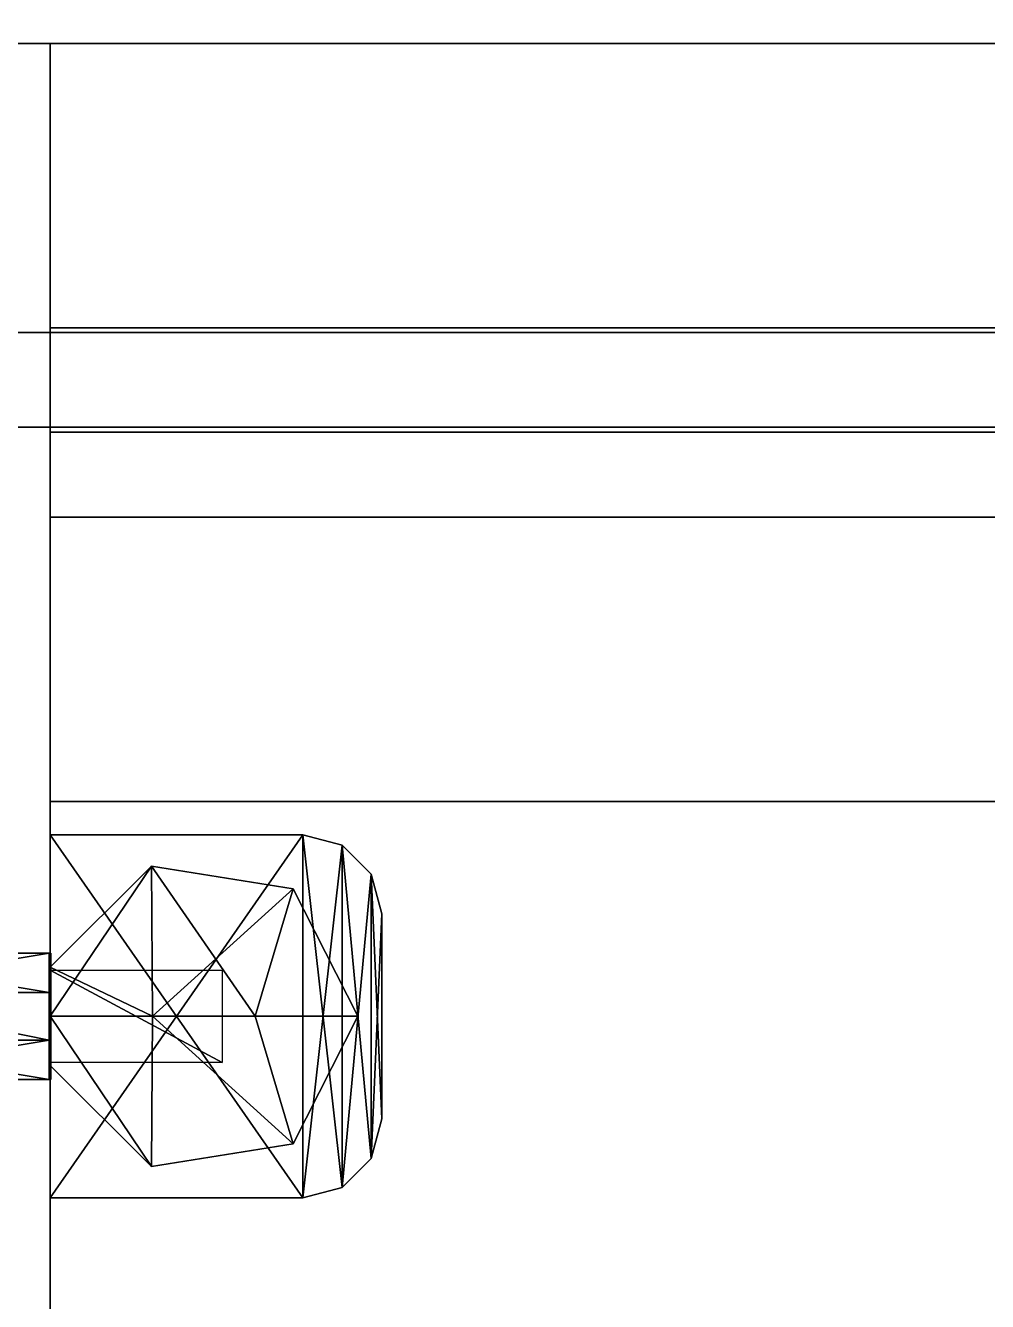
# Model space of a CAD drawing. Extents: x -100 to 2892, y -123 to 2616.
# Drawn here: x 475.4 to 536.4, y 2416.3 to 2497.1 of the extents above; entities that cross this region are included whole.
import ezdxf

# ---------------------------------------------------------------- set-up
doc = ezdxf.new("R2010")
doc.units = 0
for name, color, linetype in [('LAYER0', 7, 'CONTINUOUS'), ('LAYER100', 7, 'CONTINUOUS'), ('LAYER102', 7, 'CONTINUOUS'), ('LAYER103', 7, 'CONTINUOUS'), ('LAYER110', 7, 'CONTINUOUS'), ('LAYER111', 254, 'CONTINUOUS'), ('LAYER117', 7, 'CONTINUOUS'), ('LAYER124', 7, 'CONTINUOUS'), ('LAYER125', 254, 'CONTINUOUS'), ('LAYER90', 7, 'CONTINUOUS'), ('LAYER92', 7, 'CONTINUOUS'), ('LAYER96', 7, 'CONTINUOUS'), ('LAYER97', 7, 'CONTINUOUS')]:
    doc.layers.add(name, color=color, linetype=linetype)

msp = doc.modelspace()

# ---------------------------------------------------------------- linework, layer by layer
at = {"layer": 'LAYER0', "invisible_edges": 1}
for points in [[(2892.49, 2616, -5), (-100, -100.32, -5), (-100, 2616, -5), (2892.49, 2616, -5)], [(-100, -100.32, -5), (2892.49, 2616, -5), (2892.49, -100.32, -5), (-100, -100.32, -5)], [(2892.49, -100.32), (-100, 2616), (-100, -100.32), (2892.49, -100.32)], [(-100, 2616), (2892.49, -100.32), (2892.49, 2616), (-100, 2616)]]:
    msp.add_3dface(points, dxfattribs=at)
at = {"layer": 'LAYER100', "invisible_edges": 1}
for points in [[(1268, 2477.7, 94), (473, 2471.7, 94), (473, 2477.7, 94), (1268, 2477.7, 94)], [(473, 2471.7, 94), (1268, 2477.7, 94), (1268, 2471.7, 94), (473, 2471.7, 94)], [(1268, 2471.7, 2525), (473, 2477.7, 2525), (473, 2471.7, 2525), (1268, 2471.7, 2525)], [(473, 2477.7, 2525), (1268, 2471.7, 2525), (1268, 2477.7, 2525), (473, 2477.7, 2525)], [(473, 2477.7, 2525), (1268, 2477.7, 94), (473, 2477.7, 94), (473, 2477.7, 2525)], [(1268, 2477.7, 94), (473, 2477.7, 2525), (1268, 2477.7, 2525), (1268, 2477.7, 94)], [(1268, 2471.7, 2525), (473, 2471.7, 94), (1268, 2471.7, 94), (1268, 2471.7, 2525)], [(473, 2471.7, 94), (1268, 2471.7, 2525), (473, 2471.7, 2525), (473, 2471.7, 94)]]:
    msp.add_3dface(points, dxfattribs=at)
at = {"layer": 'LAYER102', "invisible_edges": 1}
for points in [[(1264, 2496, 1369.5), (477, 2496, 1249.5), (477, 2496, 1369.5), (1264, 2496, 1369.5)], [(477, 2496, 1249.5), (1264, 2496, 1369.5), (1264, 2496, 1249.5), (477, 2496, 1249.5)], [(477, 2478, 1369.5), (477, 2496, 1249.5), (477, 2478, 1249.5), (477, 2478, 1369.5)], [(477, 2496, 1249.5), (477, 2478, 1369.5), (477, 2496, 1369.5), (477, 2496, 1249.5)], [(1264, 2478, 1249.5), (477, 2496, 1249.5), (1264, 2496, 1249.5), (1264, 2478, 1249.5)], [(477, 2496, 1249.5), (1264, 2478, 1249.5), (477, 2478, 1249.5), (477, 2496, 1249.5)], [(477, 2478, 1369.5), (1264, 2496, 1369.5), (477, 2496, 1369.5), (477, 2478, 1369.5)], [(1264, 2496, 1369.5), (477, 2478, 1369.5), (1264, 2478, 1369.5), (1264, 2496, 1369.5)], [(1264, 2478, 1249.5), (477, 2478, 1369.5), (477, 2478, 1249.5), (1264, 2478, 1249.5)], [(477, 2478, 1369.5), (1264, 2478, 1249.5), (1264, 2478, 1369.5), (477, 2478, 1369.5)]]:
    msp.add_3dface(points, dxfattribs=at)
at = {"layer": 'LAYER103', "invisible_edges": 1}
for points in [[(477, 2471.4, 866), (1264, 1996, 866), (1264, 2471.4, 866), (477, 2471.4, 866)], [(1264, 1996, 866), (477, 2471.4, 866), (477, 1996, 866), (1264, 1996, 866)], [(477, 2471.4, 866), (477, 1996, 848), (477, 1996, 866), (477, 2471.4, 866)], [(477, 1996, 848), (477, 2471.4, 866), (477, 2471.4, 848), (477, 1996, 848)], [(1264, 2471.4, 848), (477, 2471.4, 866), (1264, 2471.4, 866), (1264, 2471.4, 848)], [(477, 2471.4, 866), (1264, 2471.4, 848), (477, 2471.4, 848), (477, 2471.4, 866)], [(477, 1996, 848), (1264, 2471.4, 848), (1264, 1996, 848), (477, 1996, 848)], [(1264, 2471.4, 848), (477, 1996, 848), (477, 2471.4, 848), (1264, 2471.4, 848)]]:
    msp.add_3dface(points, dxfattribs=at)
at = {"layer": 'LAYER110'}
for points in [[(477, 2445.9, 846.01), (493, 2422.9, 846.01), (477, 2422.9, 846.01), (477, 2445.9, 846.01)], [(493, 2445.9, 846.01), (493, 2422.9, 846.01), (477, 2445.9, 846.01), (493, 2445.9, 846.01)], [(477, 2445.9, 848), (493, 2422.9, 848), (477, 2422.9, 848), (477, 2445.9, 848)], [(493, 2445.9, 848), (493, 2422.9, 848), (477, 2445.9, 848), (493, 2445.9, 848)], [(493, 2445.9, 848), (477, 2445.9, 846.01), (493, 2445.9, 846.01), (493, 2445.9, 848)], [(477, 2445.9, 848), (477, 2445.9, 846.01), (493, 2445.9, 848), (477, 2445.9, 848)], [(477, 2422.9, 846.01), (477, 2445.9, 848), (477, 2445.9, 846.01), (477, 2422.9, 846.01)], [(477, 2422.9, 848), (477, 2445.9, 848), (477, 2422.9, 846.01), (477, 2422.9, 848)], [(493, 2422.9, 846.01), (477, 2445.9, 846.01), (493, 2445.9, 846.01), (493, 2422.9, 846.01)], [(477, 2422.9, 846.01), (477, 2445.9, 846.01), (493, 2422.9, 846.01), (477, 2422.9, 846.01)], [(477, 2445.9, 846.01), (493, 2445.9, 848), (493, 2445.9, 846.01), (477, 2445.9, 846.01)], [(477, 2445.9, 848), (493, 2445.9, 848), (477, 2445.9, 846.01), (477, 2445.9, 848)], [(477, 2445.9, 846.01), (477, 2422.9, 848), (477, 2422.9, 846.01), (477, 2445.9, 846.01)], [(477, 2445.9, 848), (477, 2422.9, 848), (477, 2445.9, 846.01), (477, 2445.9, 848)], [(493, 2445.9, 848), (477, 2422.9, 848), (493, 2422.9, 848), (493, 2445.9, 848)], [(477, 2445.9, 848), (477, 2422.9, 848), (493, 2445.9, 848), (477, 2445.9, 848)], [(495.5, 2445.23, 846.01), (493, 2445.9, 848), (495.5, 2445.23, 848), (495.5, 2445.23, 846.01)], [(493, 2445.9, 846.01), (493, 2445.9, 848), (495.5, 2445.23, 846.01), (493, 2445.9, 846.01)], [(493, 2445.9, 846.01), (495.5, 2445.23, 846.01), (493, 2422.9, 846.01), (493, 2445.9, 846.01)], [(493, 2445.9, 848), (493, 2422.9, 848), (495.5, 2445.23, 848), (493, 2445.9, 848)], [(495.5, 2423.57, 846.01), (493, 2445.9, 846.01), (493, 2422.9, 846.01), (495.5, 2423.57, 846.01)], [(495.5, 2445.23, 846.01), (493, 2445.9, 846.01), (495.5, 2423.57, 846.01), (495.5, 2445.23, 846.01)], [(495.5, 2423.57, 848), (493, 2445.9, 848), (493, 2422.9, 848), (495.5, 2423.57, 848)], [(495.5, 2445.23, 848), (493, 2445.9, 848), (495.5, 2423.57, 848), (495.5, 2445.23, 848)], [(493, 2445.9, 846.01), (495.5, 2445.23, 848), (495.5, 2445.23, 846.01), (493, 2445.9, 846.01)], [(493, 2445.9, 848), (495.5, 2445.23, 848), (493, 2445.9, 846.01), (493, 2445.9, 848)], [(493, 2422.9, 846.01), (495.5, 2445.23, 846.01), (495.5, 2423.57, 846.01), (493, 2422.9, 846.01)], [(495.5, 2445.23, 848), (493, 2422.9, 848), (495.5, 2423.57, 848), (495.5, 2445.23, 848)], [(497.3301, 2443.4, 846.01), (495.5, 2445.23, 848), (497.3301, 2443.4, 848), (497.3301, 2443.4, 846.01)], [(495.5, 2445.23, 846.01), (495.5, 2445.23, 848), (497.3301, 2443.4, 846.01), (495.5, 2445.23, 846.01)], [(497.3301, 2425.4, 846.01), (495.5, 2445.23, 846.01), (497.3301, 2443.4, 846.01), (497.3301, 2425.4, 846.01)], [(495.5, 2423.57, 846.01), (495.5, 2445.23, 846.01), (497.3301, 2425.4, 846.01), (495.5, 2423.57, 846.01)], [(495.5, 2445.23, 848), (495.5, 2423.57, 848), (497.3301, 2443.4, 848), (495.5, 2445.23, 848)], [(497.3301, 2425.4, 846.01), (495.5, 2445.23, 846.01), (495.5, 2423.57, 846.01), (497.3301, 2425.4, 846.01)], [(497.3301, 2443.4, 846.01), (495.5, 2445.23, 846.01), (497.3301, 2425.4, 846.01), (497.3301, 2443.4, 846.01)], [(497.3301, 2425.4, 848), (495.5, 2445.23, 848), (495.5, 2423.57, 848), (497.3301, 2425.4, 848)], [(497.3301, 2443.4, 848), (495.5, 2445.23, 848), (497.3301, 2425.4, 848), (497.3301, 2443.4, 848)], [(495.5, 2445.23, 846.01), (497.3301, 2443.4, 848), (497.3301, 2443.4, 846.01), (495.5, 2445.23, 846.01)], [(495.5, 2445.23, 848), (497.3301, 2443.4, 848), (495.5, 2445.23, 846.01), (495.5, 2445.23, 848)], [(477, 2437.522, 862), (483.5, 2434.4, 862), (483.4314, 2443.917, 862), (477, 2437.522, 862)], [(483.4314, 2443.917, 848), (477, 2437.522, 862), (483.4314, 2443.917, 862), (483.4314, 2443.917, 848)], [(477, 2437.522, 848), (477, 2437.522, 862), (483.4314, 2443.917, 848), (477, 2437.522, 848)], [(483.4314, 2443.917, 848), (477, 2437.522, 862), (477, 2437.522, 848), (483.4314, 2443.917, 848)], [(483.4314, 2443.917, 862), (477, 2437.522, 862), (483.4314, 2443.917, 848), (483.4314, 2443.917, 862)], [(477, 2434.4, 862), (483.4314, 2443.917, 862), (483.5, 2434.4, 862), (477, 2434.4, 862)], [(477, 2437.522, 862), (483.4314, 2443.917, 862), (477, 2434.4, 862), (477, 2437.522, 862)], [(483.4314, 2443.917, 862), (490, 2434.4, 862), (492.387, 2442.483, 862), (483.4314, 2443.917, 862)], [(483.5, 2434.4, 862), (490, 2434.4, 862), (483.4314, 2443.917, 862), (483.5, 2434.4, 862)], [(492.387, 2442.483, 848), (483.4314, 2443.917, 862), (492.387, 2442.483, 862), (492.387, 2442.483, 848)], [(483.4314, 2443.917, 848), (483.4314, 2443.917, 862), (492.387, 2442.483, 848), (483.4314, 2443.917, 848)], [(492.387, 2442.483, 848), (483.4314, 2443.917, 862), (483.4314, 2443.917, 848), (492.387, 2442.483, 848)], [(492.387, 2442.483, 862), (483.4314, 2443.917, 862), (492.387, 2442.483, 848), (492.387, 2442.483, 862)], [(483.4314, 2443.917, 862), (492.387, 2442.483, 862), (483.5, 2434.4, 862), (483.4314, 2443.917, 862)], [(497.3301, 2443.4, 848), (495.5, 2423.57, 848), (497.3301, 2425.4, 848), (497.3301, 2443.4, 848)], [(498, 2440.9, 846.01), (497.3301, 2443.4, 848), (498, 2440.9, 848), (498, 2440.9, 846.01)], [(497.3301, 2443.4, 846.01), (497.3301, 2443.4, 848), (498, 2440.9, 846.01), (497.3301, 2443.4, 846.01)], [(498, 2427.9, 846.01), (497.3301, 2443.4, 846.01), (498, 2440.9, 846.01), (498, 2427.9, 846.01)], [(497.3301, 2425.4, 846.01), (497.3301, 2443.4, 846.01), (498, 2427.9, 846.01), (497.3301, 2425.4, 846.01)], [(497.3301, 2443.4, 848), (497.3301, 2425.4, 848), (498, 2440.9, 848), (497.3301, 2443.4, 848)], [(498, 2427.9, 846.01), (497.3301, 2443.4, 846.01), (497.3301, 2425.4, 846.01), (498, 2427.9, 846.01)], [(498, 2440.9, 846.01), (497.3301, 2443.4, 846.01), (498, 2427.9, 846.01), (498, 2440.9, 846.01)], [(498, 2427.9, 848), (497.3301, 2443.4, 848), (497.3301, 2425.4, 848), (498, 2427.9, 848)], [(498, 2440.9, 848), (497.3301, 2443.4, 848), (498, 2427.9, 848), (498, 2440.9, 848)], [(497.3301, 2443.4, 846.01), (498, 2440.9, 848), (498, 2440.9, 846.01), (497.3301, 2443.4, 846.01)], [(497.3301, 2443.4, 848), (498, 2440.9, 848), (497.3301, 2443.4, 846.01), (497.3301, 2443.4, 848)], [(483.5, 2434.4, 862), (492.387, 2442.483, 862), (490, 2434.4, 862), (483.5, 2434.4, 862)], [(492.387, 2442.483, 862), (490, 2434.4, 862), (496.5, 2434.4, 862), (492.387, 2442.483, 862)], [(492.387, 2442.483, 862), (496.5, 2434.4, 862), (490, 2434.4, 862), (492.387, 2442.483, 862)], [(496.5, 2434.4, 848), (492.387, 2442.483, 862), (496.5, 2434.4, 862), (496.5, 2434.4, 848)], [(492.387, 2442.483, 848), (492.387, 2442.483, 862), (496.5, 2434.4, 848), (492.387, 2442.483, 848)], [(496.5, 2434.4, 848), (492.387, 2442.483, 862), (492.387, 2442.483, 848), (496.5, 2434.4, 848)], [(496.5, 2434.4, 862), (492.387, 2442.483, 862), (496.5, 2434.4, 848), (496.5, 2434.4, 862)], [(498, 2440.9, 848), (497.3301, 2425.4, 848), (498, 2427.9, 848), (498, 2440.9, 848)], [(498, 2440.9, 848), (498, 2427.9, 846.01), (498, 2427.9, 848), (498, 2440.9, 848)], [(498, 2440.9, 846.01), (498, 2427.9, 846.01), (498, 2440.9, 848), (498, 2440.9, 846.01)], [(498, 2440.9, 846.01), (498, 2427.9, 848), (498, 2427.9, 846.01), (498, 2440.9, 846.01)], [(498, 2440.9, 848), (498, 2427.9, 848), (498, 2440.9, 846.01), (498, 2440.9, 848)], [(477, 2431.277, 862), (477, 2437.522, 848), (477, 2431.277, 848), (477, 2431.277, 862)], [(477, 2437.522, 862), (477, 2437.522, 848), (477, 2431.277, 862), (477, 2437.522, 862)], [(477, 2434.4, 862), (483.5, 2434.4, 862), (477, 2437.522, 862), (477, 2434.4, 862)], [(477, 2437.522, 848), (477, 2431.277, 862), (477, 2431.277, 848), (477, 2437.522, 848)], [(477, 2437.522, 862), (477, 2431.277, 862), (477, 2437.522, 848), (477, 2437.522, 862)], [(487.9084, 2431.48, 846), (477, 2437.32, 846), (487.9084, 2437.32, 846), (487.9084, 2431.48, 846)], [(477, 2431.48, 846), (477, 2437.32, 846), (487.9084, 2431.48, 846), (477, 2431.48, 846)], [(477, 2434.4, 862), (483.4314, 2424.882, 862), (483.5, 2434.4, 862), (477, 2434.4, 862)], [(477, 2431.277, 862), (483.4314, 2424.882, 862), (477, 2434.4, 862), (477, 2431.277, 862)], [(477, 2434.4, 862), (483.4314, 2424.882, 862), (483.5, 2434.4, 862), (477, 2434.4, 862)], [(477, 2431.277, 862), (483.4314, 2424.882, 862), (477, 2434.4, 862), (477, 2431.277, 862)], [(483.4314, 2424.882, 862), (492.387, 2426.316, 862), (483.5, 2434.4, 862), (483.4314, 2424.882, 862)], [(483.4314, 2424.882, 862), (492.387, 2426.316, 862), (483.5, 2434.4, 862), (483.4314, 2424.882, 862)], [(483.5, 2434.4, 862), (492.387, 2426.316, 862), (490, 2434.4, 862), (483.5, 2434.4, 862)], [(483.5, 2434.4, 862), (492.387, 2426.316, 862), (490, 2434.4, 862), (483.5, 2434.4, 862)], [(490, 2434.4, 862), (492.387, 2426.316, 862), (496.5, 2434.4, 862), (490, 2434.4, 862)], [(492.387, 2426.316, 862), (496.5, 2434.4, 862), (490, 2434.4, 862), (492.387, 2426.316, 862)], [(496.5, 2434.4, 862), (492.387, 2426.316, 848), (496.5, 2434.4, 848), (496.5, 2434.4, 862)], [(492.387, 2426.316, 862), (492.387, 2426.316, 848), (496.5, 2434.4, 862), (492.387, 2426.316, 862)], [(492.387, 2426.316, 848), (496.5, 2434.4, 862), (496.5, 2434.4, 848), (492.387, 2426.316, 848)], [(492.387, 2426.316, 862), (496.5, 2434.4, 862), (492.387, 2426.316, 848), (492.387, 2426.316, 862)], [(483.4314, 2424.882, 848), (477, 2431.277, 862), (477, 2431.277, 848), (483.4314, 2424.882, 848)], [(483.4314, 2424.882, 862), (477, 2431.277, 862), (483.4314, 2424.882, 848), (483.4314, 2424.882, 862)], [(477, 2431.277, 848), (483.4314, 2424.882, 862), (483.4314, 2424.882, 848), (477, 2431.277, 848)], [(477, 2431.277, 862), (483.4314, 2424.882, 862), (477, 2431.277, 848), (477, 2431.277, 862)], [(498, 2427.9, 848), (497.3301, 2425.4, 846.01), (498, 2427.9, 846.01), (498, 2427.9, 848)], [(497.3301, 2425.4, 848), (497.3301, 2425.4, 846.01), (498, 2427.9, 848), (497.3301, 2425.4, 848)], [(497.3301, 2425.4, 846.01), (498, 2427.9, 848), (498, 2427.9, 846.01), (497.3301, 2425.4, 846.01)], [(497.3301, 2425.4, 848), (498, 2427.9, 848), (497.3301, 2425.4, 846.01), (497.3301, 2425.4, 848)], [(492.387, 2426.316, 862), (483.4314, 2424.882, 848), (492.387, 2426.316, 848), (492.387, 2426.316, 862)], [(483.4314, 2424.882, 862), (483.4314, 2424.882, 848), (492.387, 2426.316, 862), (483.4314, 2424.882, 862)], [(483.4314, 2424.882, 848), (492.387, 2426.316, 862), (492.387, 2426.316, 848), (483.4314, 2424.882, 848)], [(483.4314, 2424.882, 862), (492.387, 2426.316, 862), (483.4314, 2424.882, 848), (483.4314, 2424.882, 862)], [(497.3301, 2425.4, 848), (495.5, 2423.57, 846.01), (497.3301, 2425.4, 846.01), (497.3301, 2425.4, 848)], [(495.5, 2423.57, 848), (495.5, 2423.57, 846.01), (497.3301, 2425.4, 848), (495.5, 2423.57, 848)], [(495.5, 2423.57, 846.01), (497.3301, 2425.4, 848), (497.3301, 2425.4, 846.01), (495.5, 2423.57, 846.01)], [(495.5, 2423.57, 848), (497.3301, 2425.4, 848), (495.5, 2423.57, 846.01), (495.5, 2423.57, 848)], [(495.5, 2423.57, 848), (493, 2422.9, 846.01), (495.5, 2423.57, 846.01), (495.5, 2423.57, 848)], [(493, 2422.9, 848), (493, 2422.9, 846.01), (495.5, 2423.57, 848), (493, 2422.9, 848)], [(493, 2422.9, 846.01), (495.5, 2423.57, 848), (495.5, 2423.57, 846.01), (493, 2422.9, 846.01)], [(493, 2422.9, 848), (495.5, 2423.57, 848), (493, 2422.9, 846.01), (493, 2422.9, 848)], [(493, 2422.9, 846.01), (477, 2422.9, 848), (477, 2422.9, 846.01), (493, 2422.9, 846.01)], [(493, 2422.9, 848), (477, 2422.9, 848), (493, 2422.9, 846.01), (493, 2422.9, 848)], [(477, 2422.9, 848), (493, 2422.9, 846.01), (493, 2422.9, 848), (477, 2422.9, 848)], [(477, 2422.9, 846.01), (493, 2422.9, 846.01), (477, 2422.9, 848), (477, 2422.9, 846.01)]]:
    msp.add_3dface(points, dxfattribs=at)
at = {"layer": 'LAYER111'}
for points in [[(476.95, 2435.9, 856.8301), (462.05, 2438.4, 853.5), (462.05, 2435.9, 856.8301), (476.95, 2435.9, 856.8301)], [(476.95, 2438.4, 853.5), (462.05, 2438.4, 853.5), (476.95, 2435.9, 856.8301), (476.95, 2438.4, 853.5)], [(476.95, 2438.4, 853.5), (462.05, 2435.9, 850.1699), (462.05, 2438.4, 853.5), (476.95, 2438.4, 853.5)], [(476.95, 2435.9, 850.1699), (462.05, 2435.9, 850.1699), (476.95, 2438.4, 853.5), (476.95, 2435.9, 850.1699)], [(477.05, 2435.9, 856.8301), (476.95, 2438.4, 853.5), (476.95, 2435.9, 856.8301), (477.05, 2435.9, 856.8301)], [(477.05, 2438.4, 853.5), (476.95, 2438.4, 853.5), (477.05, 2435.9, 856.8301), (477.05, 2438.4, 853.5)], [(477.05, 2438.4, 853.5), (476.95, 2435.9, 850.1699), (476.95, 2438.4, 853.5), (477.05, 2438.4, 853.5)], [(477.05, 2435.9, 850.1699), (476.95, 2435.9, 850.1699), (477.05, 2438.4, 853.5), (477.05, 2435.9, 850.1699)], [(476.95, 2438.4, 849.5), (477.05, 2430.4, 849.5), (476.95, 2430.4, 849.5), (476.95, 2438.4, 849.5)], [(477.05, 2438.4, 849.5), (477.05, 2430.4, 849.5), (476.95, 2438.4, 849.5), (477.05, 2438.4, 849.5)], [(476.95, 2430.4, 857.5), (477.05, 2438.4, 857.5), (476.95, 2438.4, 857.5), (476.95, 2430.4, 857.5)], [(477.05, 2430.4, 857.5), (477.05, 2438.4, 857.5), (476.95, 2430.4, 857.5), (477.05, 2430.4, 857.5)], [(476.95, 2438.4, 849.5), (477.05, 2438.4, 857.5), (477.05, 2438.4, 849.5), (476.95, 2438.4, 849.5)], [(476.95, 2438.4, 857.5), (477.05, 2438.4, 857.5), (476.95, 2438.4, 849.5), (476.95, 2438.4, 857.5)], [(476.95, 2438.4, 857.5), (476.95, 2430.4, 849.5), (476.95, 2430.4, 857.5), (476.95, 2438.4, 857.5)], [(476.95, 2438.4, 849.5), (476.95, 2430.4, 849.5), (476.95, 2438.4, 857.5), (476.95, 2438.4, 849.5)], [(477.05, 2430.4, 857.5), (477.05, 2438.4, 849.5), (477.05, 2438.4, 857.5), (477.05, 2430.4, 857.5)], [(477.05, 2430.4, 849.5), (477.05, 2438.4, 849.5), (477.05, 2430.4, 857.5), (477.05, 2430.4, 849.5)], [(462.05, 2435.9, 856.8301), (476.95, 2432.9, 856.8301), (476.95, 2435.9, 856.8301), (462.05, 2435.9, 856.8301)], [(462.05, 2432.9, 856.8301), (476.95, 2432.9, 856.8301), (462.05, 2435.9, 856.8301), (462.05, 2432.9, 856.8301)], [(462.05, 2435.9, 850.1699), (476.95, 2432.9, 850.1699), (462.05, 2432.9, 850.1699), (462.05, 2435.9, 850.1699)], [(476.95, 2435.9, 850.1699), (476.95, 2432.9, 850.1699), (462.05, 2435.9, 850.1699), (476.95, 2435.9, 850.1699)], [(477.05, 2435.9, 856.8301), (476.95, 2432.9, 856.8301), (477.05, 2432.9, 856.8301), (477.05, 2435.9, 856.8301)], [(476.95, 2435.9, 856.8301), (476.95, 2432.9, 856.8301), (477.05, 2435.9, 856.8301), (476.95, 2435.9, 856.8301)], [(476.95, 2435.9, 850.1699), (477.05, 2432.9, 850.1699), (476.95, 2432.9, 850.1699), (476.95, 2435.9, 850.1699)], [(477.05, 2435.9, 850.1699), (477.05, 2432.9, 850.1699), (476.95, 2435.9, 850.1699), (477.05, 2435.9, 850.1699)], [(462.05, 2432.9, 856.8301), (476.95, 2430.4, 853.5), (476.95, 2432.9, 856.8301), (462.05, 2432.9, 856.8301)], [(462.05, 2430.4, 853.5), (476.95, 2430.4, 853.5), (462.05, 2432.9, 856.8301), (462.05, 2430.4, 853.5)], [(462.05, 2430.4, 853.5), (476.95, 2432.9, 850.1699), (476.95, 2430.4, 853.5), (462.05, 2430.4, 853.5)], [(462.05, 2432.9, 850.1699), (476.95, 2432.9, 850.1699), (462.05, 2430.4, 853.5), (462.05, 2432.9, 850.1699)], [(476.95, 2432.9, 856.8301), (477.05, 2430.4, 853.5), (477.05, 2432.9, 856.8301), (476.95, 2432.9, 856.8301)], [(476.95, 2430.4, 853.5), (477.05, 2430.4, 853.5), (476.95, 2432.9, 856.8301), (476.95, 2430.4, 853.5)], [(476.95, 2430.4, 853.5), (477.05, 2432.9, 850.1699), (477.05, 2430.4, 853.5), (476.95, 2430.4, 853.5)], [(476.95, 2432.9, 850.1699), (477.05, 2432.9, 850.1699), (476.95, 2430.4, 853.5), (476.95, 2432.9, 850.1699)], [(476.95, 2430.4, 857.5), (477.05, 2430.4, 849.5), (477.05, 2430.4, 857.5), (476.95, 2430.4, 857.5)], [(476.95, 2430.4, 849.5), (477.05, 2430.4, 849.5), (476.95, 2430.4, 857.5), (476.95, 2430.4, 849.5)]]:
    msp.add_3dface(points, dxfattribs=at)
at = {"layer": 'LAYER117', "invisible_edges": 1}
for points in [[(477, 2471.4, 1984), (1264, 1996, 1984), (1264, 2471.4, 1984), (477, 2471.4, 1984)], [(1264, 1996, 1984), (477, 2471.4, 1984), (477, 1996, 1984), (1264, 1996, 1984)], [(477, 2471.4, 1984), (477, 1996, 1966), (477, 1996, 1984), (477, 2471.4, 1984)], [(477, 1996, 1966), (477, 2471.4, 1984), (477, 2471.4, 1966), (477, 1996, 1966)], [(1264, 2471.4, 1966), (477, 2471.4, 1984), (1264, 2471.4, 1984), (1264, 2471.4, 1966)], [(477, 2471.4, 1984), (1264, 2471.4, 1966), (477, 2471.4, 1966), (477, 2471.4, 1984)], [(477, 1996, 1966), (1264, 2471.4, 1966), (1264, 1996, 1966), (477, 1996, 1966)], [(1264, 2471.4, 1966), (477, 1996, 1966), (477, 2471.4, 1966), (1264, 2471.4, 1966)]]:
    msp.add_3dface(points, dxfattribs=at)
at = {"layer": 'LAYER124'}
for points in [[(477, 2445.9, 1964.01), (493, 2422.9, 1964.01), (477, 2422.9, 1964.01), (477, 2445.9, 1964.01)], [(493, 2445.9, 1964.01), (493, 2422.9, 1964.01), (477, 2445.9, 1964.01), (493, 2445.9, 1964.01)], [(477, 2445.9, 1966), (493, 2422.9, 1966), (477, 2422.9, 1966), (477, 2445.9, 1966)], [(493, 2445.9, 1966), (493, 2422.9, 1966), (477, 2445.9, 1966), (493, 2445.9, 1966)], [(493, 2445.9, 1966), (477, 2445.9, 1964.01), (493, 2445.9, 1964.01), (493, 2445.9, 1966)], [(477, 2445.9, 1966), (477, 2445.9, 1964.01), (493, 2445.9, 1966), (477, 2445.9, 1966)], [(477, 2422.9, 1964.01), (477, 2445.9, 1966), (477, 2445.9, 1964.01), (477, 2422.9, 1964.01)], [(477, 2422.9, 1966), (477, 2445.9, 1966), (477, 2422.9, 1964.01), (477, 2422.9, 1966)], [(493, 2422.9, 1964.01), (477, 2445.9, 1964.01), (493, 2445.9, 1964.01), (493, 2422.9, 1964.01)], [(477, 2422.9, 1964.01), (477, 2445.9, 1964.01), (493, 2422.9, 1964.01), (477, 2422.9, 1964.01)], [(477, 2445.9, 1964.01), (493, 2445.9, 1966), (493, 2445.9, 1964.01), (477, 2445.9, 1964.01)], [(477, 2445.9, 1966), (493, 2445.9, 1966), (477, 2445.9, 1964.01), (477, 2445.9, 1966)], [(477, 2445.9, 1964.01), (477, 2422.9, 1966), (477, 2422.9, 1964.01), (477, 2445.9, 1964.01)], [(477, 2445.9, 1966), (477, 2422.9, 1966), (477, 2445.9, 1964.01), (477, 2445.9, 1966)], [(493, 2445.9, 1966), (477, 2422.9, 1966), (493, 2422.9, 1966), (493, 2445.9, 1966)], [(477, 2445.9, 1966), (477, 2422.9, 1966), (493, 2445.9, 1966), (477, 2445.9, 1966)], [(495.5, 2445.23, 1964.01), (493, 2445.9, 1966), (495.5, 2445.23, 1966), (495.5, 2445.23, 1964.01)], [(493, 2445.9, 1964.01), (493, 2445.9, 1966), (495.5, 2445.23, 1964.01), (493, 2445.9, 1964.01)], [(493, 2445.9, 1964.01), (495.5, 2445.23, 1964.01), (493, 2422.9, 1964.01), (493, 2445.9, 1964.01)], [(493, 2445.9, 1966), (493, 2422.9, 1966), (495.5, 2445.23, 1966), (493, 2445.9, 1966)], [(495.5, 2423.57, 1964.01), (493, 2445.9, 1964.01), (493, 2422.9, 1964.01), (495.5, 2423.57, 1964.01)], [(495.5, 2445.23, 1964.01), (493, 2445.9, 1964.01), (495.5, 2423.57, 1964.01), (495.5, 2445.23, 1964.01)], [(495.5, 2423.57, 1966), (493, 2445.9, 1966), (493, 2422.9, 1966), (495.5, 2423.57, 1966)], [(495.5, 2445.23, 1966), (493, 2445.9, 1966), (495.5, 2423.57, 1966), (495.5, 2445.23, 1966)], [(493, 2445.9, 1964.01), (495.5, 2445.23, 1966), (495.5, 2445.23, 1964.01), (493, 2445.9, 1964.01)], [(493, 2445.9, 1966), (495.5, 2445.23, 1966), (493, 2445.9, 1964.01), (493, 2445.9, 1966)], [(493, 2422.9, 1964.01), (495.5, 2445.23, 1964.01), (495.5, 2423.57, 1964.01), (493, 2422.9, 1964.01)], [(495.5, 2445.23, 1966), (493, 2422.9, 1966), (495.5, 2423.57, 1966), (495.5, 2445.23, 1966)], [(497.3301, 2443.4, 1964.01), (495.5, 2445.23, 1966), (497.3301, 2443.4, 1966), (497.3301, 2443.4, 1964.01)], [(495.5, 2445.23, 1964.01), (495.5, 2445.23, 1966), (497.3301, 2443.4, 1964.01), (495.5, 2445.23, 1964.01)], [(497.3301, 2425.4, 1964.01), (495.5, 2445.23, 1964.01), (497.3301, 2443.4, 1964.01), (497.3301, 2425.4, 1964.01)], [(495.5, 2423.57, 1964.01), (495.5, 2445.23, 1964.01), (497.3301, 2425.4, 1964.01), (495.5, 2423.57, 1964.01)], [(495.5, 2445.23, 1966), (495.5, 2423.57, 1966), (497.3301, 2443.4, 1966), (495.5, 2445.23, 1966)], [(497.3301, 2425.4, 1964.01), (495.5, 2445.23, 1964.01), (495.5, 2423.57, 1964.01), (497.3301, 2425.4, 1964.01)], [(497.3301, 2443.4, 1964.01), (495.5, 2445.23, 1964.01), (497.3301, 2425.4, 1964.01), (497.3301, 2443.4, 1964.01)], [(497.3301, 2425.4, 1966), (495.5, 2445.23, 1966), (495.5, 2423.57, 1966), (497.3301, 2425.4, 1966)], [(497.3301, 2443.4, 1966), (495.5, 2445.23, 1966), (497.3301, 2425.4, 1966), (497.3301, 2443.4, 1966)], [(495.5, 2445.23, 1964.01), (497.3301, 2443.4, 1966), (497.3301, 2443.4, 1964.01), (495.5, 2445.23, 1964.01)], [(495.5, 2445.23, 1966), (497.3301, 2443.4, 1966), (495.5, 2445.23, 1964.01), (495.5, 2445.23, 1966)], [(477, 2437.522, 1980), (483.5, 2434.4, 1980), (483.4314, 2443.917, 1980), (477, 2437.522, 1980)], [(483.4314, 2443.917, 1966), (477, 2437.522, 1980), (483.4314, 2443.917, 1980), (483.4314, 2443.917, 1966)], [(477, 2437.522, 1966), (477, 2437.522, 1980), (483.4314, 2443.917, 1966), (477, 2437.522, 1966)], [(483.4314, 2443.917, 1966), (477, 2437.522, 1980), (477, 2437.522, 1966), (483.4314, 2443.917, 1966)], [(483.4314, 2443.917, 1980), (477, 2437.522, 1980), (483.4314, 2443.917, 1966), (483.4314, 2443.917, 1980)], [(477, 2434.4, 1980), (483.4314, 2443.917, 1980), (483.5, 2434.4, 1980), (477, 2434.4, 1980)], [(477, 2437.522, 1980), (483.4314, 2443.917, 1980), (477, 2434.4, 1980), (477, 2437.522, 1980)], [(483.4314, 2443.917, 1980), (490, 2434.4, 1980), (492.387, 2442.483, 1980), (483.4314, 2443.917, 1980)], [(483.5, 2434.4, 1980), (490, 2434.4, 1980), (483.4314, 2443.917, 1980), (483.5, 2434.4, 1980)], [(492.387, 2442.483, 1966), (483.4314, 2443.917, 1980), (492.387, 2442.483, 1980), (492.387, 2442.483, 1966)], [(483.4314, 2443.917, 1966), (483.4314, 2443.917, 1980), (492.387, 2442.483, 1966), (483.4314, 2443.917, 1966)], [(492.387, 2442.483, 1966), (483.4314, 2443.917, 1980), (483.4314, 2443.917, 1966), (492.387, 2442.483, 1966)], [(492.387, 2442.483, 1980), (483.4314, 2443.917, 1980), (492.387, 2442.483, 1966), (492.387, 2442.483, 1980)], [(483.4314, 2443.917, 1980), (492.387, 2442.483, 1980), (483.5, 2434.4, 1980), (483.4314, 2443.917, 1980)], [(497.3301, 2443.4, 1966), (495.5, 2423.57, 1966), (497.3301, 2425.4, 1966), (497.3301, 2443.4, 1966)], [(498, 2440.9, 1964.01), (497.3301, 2443.4, 1966), (498, 2440.9, 1966), (498, 2440.9, 1964.01)], [(497.3301, 2443.4, 1964.01), (497.3301, 2443.4, 1966), (498, 2440.9, 1964.01), (497.3301, 2443.4, 1964.01)], [(498, 2427.9, 1964.01), (497.3301, 2443.4, 1964.01), (498, 2440.9, 1964.01), (498, 2427.9, 1964.01)], [(497.3301, 2425.4, 1964.01), (497.3301, 2443.4, 1964.01), (498, 2427.9, 1964.01), (497.3301, 2425.4, 1964.01)], [(497.3301, 2443.4, 1966), (497.3301, 2425.4, 1966), (498, 2440.9, 1966), (497.3301, 2443.4, 1966)], [(498, 2427.9, 1964.01), (497.3301, 2443.4, 1964.01), (497.3301, 2425.4, 1964.01), (498, 2427.9, 1964.01)], [(498, 2440.9, 1964.01), (497.3301, 2443.4, 1964.01), (498, 2427.9, 1964.01), (498, 2440.9, 1964.01)], [(498, 2427.9, 1966), (497.3301, 2443.4, 1966), (497.3301, 2425.4, 1966), (498, 2427.9, 1966)], [(498, 2440.9, 1966), (497.3301, 2443.4, 1966), (498, 2427.9, 1966), (498, 2440.9, 1966)], [(497.3301, 2443.4, 1964.01), (498, 2440.9, 1966), (498, 2440.9, 1964.01), (497.3301, 2443.4, 1964.01)], [(497.3301, 2443.4, 1966), (498, 2440.9, 1966), (497.3301, 2443.4, 1964.01), (497.3301, 2443.4, 1966)], [(483.5, 2434.4, 1980), (492.387, 2442.483, 1980), (490, 2434.4, 1980), (483.5, 2434.4, 1980)], [(492.387, 2442.483, 1980), (490, 2434.4, 1980), (496.5, 2434.4, 1980), (492.387, 2442.483, 1980)], [(492.387, 2442.483, 1980), (496.5, 2434.4, 1980), (490, 2434.4, 1980), (492.387, 2442.483, 1980)], [(496.5, 2434.4, 1966), (492.387, 2442.483, 1980), (496.5, 2434.4, 1980), (496.5, 2434.4, 1966)], [(492.387, 2442.483, 1966), (492.387, 2442.483, 1980), (496.5, 2434.4, 1966), (492.387, 2442.483, 1966)], [(496.5, 2434.4, 1966), (492.387, 2442.483, 1980), (492.387, 2442.483, 1966), (496.5, 2434.4, 1966)], [(496.5, 2434.4, 1980), (492.387, 2442.483, 1980), (496.5, 2434.4, 1966), (496.5, 2434.4, 1980)], [(498, 2440.9, 1966), (497.3301, 2425.4, 1966), (498, 2427.9, 1966), (498, 2440.9, 1966)], [(498, 2440.9, 1966), (498, 2427.9, 1964.01), (498, 2427.9, 1966), (498, 2440.9, 1966)], [(498, 2440.9, 1964.01), (498, 2427.9, 1964.01), (498, 2440.9, 1966), (498, 2440.9, 1964.01)], [(498, 2440.9, 1964.01), (498, 2427.9, 1966), (498, 2427.9, 1964.01), (498, 2440.9, 1964.01)], [(498, 2440.9, 1966), (498, 2427.9, 1966), (498, 2440.9, 1964.01), (498, 2440.9, 1966)], [(477, 2431.277, 1980), (477, 2437.522, 1966), (477, 2431.277, 1966), (477, 2431.277, 1980)], [(477, 2437.522, 1980), (477, 2437.522, 1966), (477, 2431.277, 1980), (477, 2437.522, 1980)], [(477, 2434.4, 1980), (483.5, 2434.4, 1980), (477, 2437.522, 1980), (477, 2434.4, 1980)], [(477, 2437.522, 1966), (477, 2431.277, 1980), (477, 2431.277, 1966), (477, 2437.522, 1966)], [(477, 2437.522, 1980), (477, 2431.277, 1980), (477, 2437.522, 1966), (477, 2437.522, 1980)], [(487.9084, 2431.48, 1964), (477, 2437.32, 1964), (487.9084, 2437.32, 1964), (487.9084, 2431.48, 1964)], [(477, 2431.48, 1964), (477, 2437.32, 1964), (487.9084, 2431.48, 1964), (477, 2431.48, 1964)], [(477, 2434.4, 1980), (483.4314, 2424.882, 1980), (483.5, 2434.4, 1980), (477, 2434.4, 1980)], [(477, 2431.277, 1980), (483.4314, 2424.882, 1980), (477, 2434.4, 1980), (477, 2431.277, 1980)], [(477, 2434.4, 1980), (483.4314, 2424.882, 1980), (483.5, 2434.4, 1980), (477, 2434.4, 1980)], [(477, 2431.277, 1980), (483.4314, 2424.882, 1980), (477, 2434.4, 1980), (477, 2431.277, 1980)], [(483.4314, 2424.882, 1980), (492.387, 2426.316, 1980), (483.5, 2434.4, 1980), (483.4314, 2424.882, 1980)], [(483.4314, 2424.882, 1980), (492.387, 2426.316, 1980), (483.5, 2434.4, 1980), (483.4314, 2424.882, 1980)], [(483.5, 2434.4, 1980), (492.387, 2426.316, 1980), (490, 2434.4, 1980), (483.5, 2434.4, 1980)], [(483.5, 2434.4, 1980), (492.387, 2426.316, 1980), (490, 2434.4, 1980), (483.5, 2434.4, 1980)], [(490, 2434.4, 1980), (492.387, 2426.316, 1980), (496.5, 2434.4, 1980), (490, 2434.4, 1980)], [(492.387, 2426.316, 1980), (496.5, 2434.4, 1980), (490, 2434.4, 1980), (492.387, 2426.316, 1980)], [(496.5, 2434.4, 1980), (492.387, 2426.316, 1966), (496.5, 2434.4, 1966), (496.5, 2434.4, 1980)], [(492.387, 2426.316, 1980), (492.387, 2426.316, 1966), (496.5, 2434.4, 1980), (492.387, 2426.316, 1980)], [(492.387, 2426.316, 1966), (496.5, 2434.4, 1980), (496.5, 2434.4, 1966), (492.387, 2426.316, 1966)], [(492.387, 2426.316, 1980), (496.5, 2434.4, 1980), (492.387, 2426.316, 1966), (492.387, 2426.316, 1980)], [(483.4314, 2424.882, 1966), (477, 2431.277, 1980), (477, 2431.277, 1966), (483.4314, 2424.882, 1966)], [(483.4314, 2424.882, 1980), (477, 2431.277, 1980), (483.4314, 2424.882, 1966), (483.4314, 2424.882, 1980)], [(477, 2431.277, 1966), (483.4314, 2424.882, 1980), (483.4314, 2424.882, 1966), (477, 2431.277, 1966)], [(477, 2431.277, 1980), (483.4314, 2424.882, 1980), (477, 2431.277, 1966), (477, 2431.277, 1980)], [(498, 2427.9, 1966), (497.3301, 2425.4, 1964.01), (498, 2427.9, 1964.01), (498, 2427.9, 1966)], [(497.3301, 2425.4, 1966), (497.3301, 2425.4, 1964.01), (498, 2427.9, 1966), (497.3301, 2425.4, 1966)], [(497.3301, 2425.4, 1964.01), (498, 2427.9, 1966), (498, 2427.9, 1964.01), (497.3301, 2425.4, 1964.01)], [(497.3301, 2425.4, 1966), (498, 2427.9, 1966), (497.3301, 2425.4, 1964.01), (497.3301, 2425.4, 1966)], [(492.387, 2426.316, 1980), (483.4314, 2424.882, 1966), (492.387, 2426.316, 1966), (492.387, 2426.316, 1980)], [(483.4314, 2424.882, 1980), (483.4314, 2424.882, 1966), (492.387, 2426.316, 1980), (483.4314, 2424.882, 1980)], [(483.4314, 2424.882, 1966), (492.387, 2426.316, 1980), (492.387, 2426.316, 1966), (483.4314, 2424.882, 1966)], [(483.4314, 2424.882, 1980), (492.387, 2426.316, 1980), (483.4314, 2424.882, 1966), (483.4314, 2424.882, 1980)], [(497.3301, 2425.4, 1966), (495.5, 2423.57, 1964.01), (497.3301, 2425.4, 1964.01), (497.3301, 2425.4, 1966)], [(495.5, 2423.57, 1966), (495.5, 2423.57, 1964.01), (497.3301, 2425.4, 1966), (495.5, 2423.57, 1966)], [(495.5, 2423.57, 1964.01), (497.3301, 2425.4, 1966), (497.3301, 2425.4, 1964.01), (495.5, 2423.57, 1964.01)], [(495.5, 2423.57, 1966), (497.3301, 2425.4, 1966), (495.5, 2423.57, 1964.01), (495.5, 2423.57, 1966)], [(495.5, 2423.57, 1966), (493, 2422.9, 1964.01), (495.5, 2423.57, 1964.01), (495.5, 2423.57, 1966)], [(493, 2422.9, 1966), (493, 2422.9, 1964.01), (495.5, 2423.57, 1966), (493, 2422.9, 1966)], [(493, 2422.9, 1964.01), (495.5, 2423.57, 1966), (495.5, 2423.57, 1964.01), (493, 2422.9, 1964.01)], [(493, 2422.9, 1966), (495.5, 2423.57, 1966), (493, 2422.9, 1964.01), (493, 2422.9, 1966)], [(493, 2422.9, 1964.01), (477, 2422.9, 1966), (477, 2422.9, 1964.01), (493, 2422.9, 1964.01)], [(493, 2422.9, 1966), (477, 2422.9, 1966), (493, 2422.9, 1964.01), (493, 2422.9, 1966)], [(477, 2422.9, 1966), (493, 2422.9, 1964.01), (493, 2422.9, 1966), (477, 2422.9, 1966)], [(477, 2422.9, 1964.01), (493, 2422.9, 1964.01), (477, 2422.9, 1966), (477, 2422.9, 1964.01)]]:
    msp.add_3dface(points, dxfattribs=at)
at = {"layer": 'LAYER125'}
for points in [[(476.95, 2435.9, 1974.83), (462.05, 2438.4, 1971.5), (462.05, 2435.9, 1974.83), (476.95, 2435.9, 1974.83)], [(476.95, 2438.4, 1971.5), (462.05, 2438.4, 1971.5), (476.95, 2435.9, 1974.83), (476.95, 2438.4, 1971.5)], [(476.95, 2438.4, 1971.5), (462.05, 2435.9, 1968.17), (462.05, 2438.4, 1971.5), (476.95, 2438.4, 1971.5)], [(476.95, 2435.9, 1968.17), (462.05, 2435.9, 1968.17), (476.95, 2438.4, 1971.5), (476.95, 2435.9, 1968.17)], [(477.05, 2435.9, 1974.83), (476.95, 2438.4, 1971.5), (476.95, 2435.9, 1974.83), (477.05, 2435.9, 1974.83)], [(477.05, 2438.4, 1971.5), (476.95, 2438.4, 1971.5), (477.05, 2435.9, 1974.83), (477.05, 2438.4, 1971.5)], [(477.05, 2438.4, 1971.5), (476.95, 2435.9, 1968.17), (476.95, 2438.4, 1971.5), (477.05, 2438.4, 1971.5)], [(477.05, 2435.9, 1968.17), (476.95, 2435.9, 1968.17), (477.05, 2438.4, 1971.5), (477.05, 2435.9, 1968.17)], [(476.95, 2438.4, 1967.5), (477.05, 2430.4, 1967.5), (476.95, 2430.4, 1967.5), (476.95, 2438.4, 1967.5)], [(477.05, 2438.4, 1967.5), (477.05, 2430.4, 1967.5), (476.95, 2438.4, 1967.5), (477.05, 2438.4, 1967.5)], [(476.95, 2430.4, 1975.5), (477.05, 2438.4, 1975.5), (476.95, 2438.4, 1975.5), (476.95, 2430.4, 1975.5)], [(477.05, 2430.4, 1975.5), (477.05, 2438.4, 1975.5), (476.95, 2430.4, 1975.5), (477.05, 2430.4, 1975.5)], [(476.95, 2438.4, 1967.5), (477.05, 2438.4, 1975.5), (477.05, 2438.4, 1967.5), (476.95, 2438.4, 1967.5)], [(476.95, 2438.4, 1975.5), (477.05, 2438.4, 1975.5), (476.95, 2438.4, 1967.5), (476.95, 2438.4, 1975.5)], [(476.95, 2438.4, 1975.5), (476.95, 2430.4, 1967.5), (476.95, 2430.4, 1975.5), (476.95, 2438.4, 1975.5)], [(476.95, 2438.4, 1967.5), (476.95, 2430.4, 1967.5), (476.95, 2438.4, 1975.5), (476.95, 2438.4, 1967.5)], [(477.05, 2430.4, 1975.5), (477.05, 2438.4, 1967.5), (477.05, 2438.4, 1975.5), (477.05, 2430.4, 1975.5)], [(477.05, 2430.4, 1967.5), (477.05, 2438.4, 1967.5), (477.05, 2430.4, 1975.5), (477.05, 2430.4, 1967.5)], [(462.05, 2435.9, 1974.83), (476.95, 2432.9, 1974.83), (476.95, 2435.9, 1974.83), (462.05, 2435.9, 1974.83)], [(462.05, 2432.9, 1974.83), (476.95, 2432.9, 1974.83), (462.05, 2435.9, 1974.83), (462.05, 2432.9, 1974.83)], [(462.05, 2435.9, 1968.17), (476.95, 2432.9, 1968.17), (462.05, 2432.9, 1968.17), (462.05, 2435.9, 1968.17)], [(476.95, 2435.9, 1968.17), (476.95, 2432.9, 1968.17), (462.05, 2435.9, 1968.17), (476.95, 2435.9, 1968.17)], [(477.05, 2435.9, 1974.83), (476.95, 2432.9, 1974.83), (477.05, 2432.9, 1974.83), (477.05, 2435.9, 1974.83)], [(476.95, 2435.9, 1974.83), (476.95, 2432.9, 1974.83), (477.05, 2435.9, 1974.83), (476.95, 2435.9, 1974.83)], [(476.95, 2435.9, 1968.17), (477.05, 2432.9, 1968.17), (476.95, 2432.9, 1968.17), (476.95, 2435.9, 1968.17)], [(477.05, 2435.9, 1968.17), (477.05, 2432.9, 1968.17), (476.95, 2435.9, 1968.17), (477.05, 2435.9, 1968.17)], [(462.05, 2432.9, 1974.83), (476.95, 2430.4, 1971.5), (476.95, 2432.9, 1974.83), (462.05, 2432.9, 1974.83)], [(462.05, 2430.4, 1971.5), (476.95, 2430.4, 1971.5), (462.05, 2432.9, 1974.83), (462.05, 2430.4, 1971.5)], [(462.05, 2430.4, 1971.5), (476.95, 2432.9, 1968.17), (476.95, 2430.4, 1971.5), (462.05, 2430.4, 1971.5)], [(462.05, 2432.9, 1968.17), (476.95, 2432.9, 1968.17), (462.05, 2430.4, 1971.5), (462.05, 2432.9, 1968.17)], [(476.95, 2432.9, 1974.83), (477.05, 2430.4, 1971.5), (477.05, 2432.9, 1974.83), (476.95, 2432.9, 1974.83)], [(476.95, 2430.4, 1971.5), (477.05, 2430.4, 1971.5), (476.95, 2432.9, 1974.83), (476.95, 2430.4, 1971.5)], [(476.95, 2430.4, 1971.5), (477.05, 2432.9, 1968.17), (477.05, 2430.4, 1971.5), (476.95, 2430.4, 1971.5)], [(476.95, 2432.9, 1968.17), (477.05, 2432.9, 1968.17), (476.95, 2430.4, 1971.5), (476.95, 2432.9, 1968.17)], [(476.95, 2430.4, 1975.5), (477.05, 2430.4, 1967.5), (477.05, 2430.4, 1975.5), (476.95, 2430.4, 1975.5)], [(476.95, 2430.4, 1967.5), (477.05, 2430.4, 1967.5), (476.95, 2430.4, 1975.5), (476.95, 2430.4, 1967.5)]]:
    msp.add_3dface(points, dxfattribs=at)
at = {"layer": 'LAYER90', "invisible_edges": 1}
for points in [[(459, 2496), (477, 1936), (459, 1936), (459, 2496)], [(477, 1936), (459, 2496), (477, 2496), (477, 1936)], [(477, 2496, 2540), (459, 1936, 2540), (477, 1936, 2540), (477, 2496, 2540)], [(459, 1936, 2540), (477, 2496, 2540), (459, 2496, 2540), (459, 1936, 2540)], [(459, 2496), (477, 2496, 2540), (477, 2496), (459, 2496)], [(477, 2496, 2540), (459, 2496), (459, 2496, 2540), (477, 2496, 2540)], [(477, 2496, 2540), (477, 1936), (477, 2496), (477, 2496, 2540)], [(477, 1936), (477, 2496, 2540), (477, 1936, 2540), (477, 1936)]]:
    msp.add_3dface(points, dxfattribs=at)
at = {"layer": 'LAYER92', "invisible_edges": 1}
for points in [[(1264, 2496, 80), (477, 1936, 80), (477, 2496, 80), (1264, 2496, 80)], [(477, 1936, 80), (1264, 2496, 80), (1264, 1936, 80), (477, 1936, 80)], [(477, 2496, 98), (477, 1936, 80), (477, 1936, 98), (477, 2496, 98)], [(477, 1936, 80), (477, 2496, 98), (477, 2496, 80), (477, 1936, 80)], [(477, 2496, 98), (1264, 2496, 80), (477, 2496, 80), (477, 2496, 98)], [(1264, 2496, 80), (477, 2496, 98), (1264, 2496, 98), (1264, 2496, 80)], [(1264, 1936, 98), (477, 2496, 98), (477, 1936, 98), (1264, 1936, 98)], [(477, 2496, 98), (1264, 1936, 98), (1264, 2496, 98), (477, 2496, 98)]]:
    msp.add_3dface(points, dxfattribs=at)
at = {"layer": 'LAYER96', "invisible_edges": 1}
for points in [[(1264, 2466, 80), (477, 2466), (477, 2466, 80), (1264, 2466, 80)], [(477, 2466), (1264, 2466, 80), (1264, 2466), (477, 2466)], [(477, 2448, 80), (477, 2466), (477, 2448), (477, 2448, 80)], [(477, 2466), (477, 2448, 80), (477, 2466, 80), (477, 2466)], [(1264, 2448), (477, 2466), (1264, 2466), (1264, 2448)], [(477, 2466), (1264, 2448), (477, 2448), (477, 2466)], [(477, 2448, 80), (1264, 2466, 80), (477, 2466, 80), (477, 2448, 80)], [(1264, 2466, 80), (477, 2448, 80), (1264, 2448, 80), (1264, 2466, 80)], [(1264, 2448), (477, 2448, 80), (477, 2448), (1264, 2448)], [(477, 2448, 80), (1264, 2448), (1264, 2448, 80), (477, 2448, 80)]]:
    msp.add_3dface(points, dxfattribs=at)
at = {"layer": 'LAYER97', "invisible_edges": 1}
for points in [[(477, 2496, 2539), (1264, 1936, 2539), (1264, 2496, 2539), (477, 2496, 2539)], [(1264, 1936, 2539), (477, 2496, 2539), (477, 1936, 2539), (1264, 1936, 2539)], [(477, 2496, 2539), (477, 1936, 2521), (477, 1936, 2539), (477, 2496, 2539)], [(477, 1936, 2521), (477, 2496, 2539), (477, 2496, 2521), (477, 1936, 2521)], [(1264, 2496, 2521), (477, 2496, 2539), (1264, 2496, 2539), (1264, 2496, 2521)], [(477, 2496, 2539), (1264, 2496, 2521), (477, 2496, 2521), (477, 2496, 2539)], [(477, 1936, 2521), (1264, 2496, 2521), (1264, 1936, 2521), (477, 1936, 2521)], [(1264, 2496, 2521), (477, 1936, 2521), (477, 2496, 2521), (1264, 2496, 2521)]]:
    msp.add_3dface(points, dxfattribs=at)

doc.saveas('drawing.dxf')
